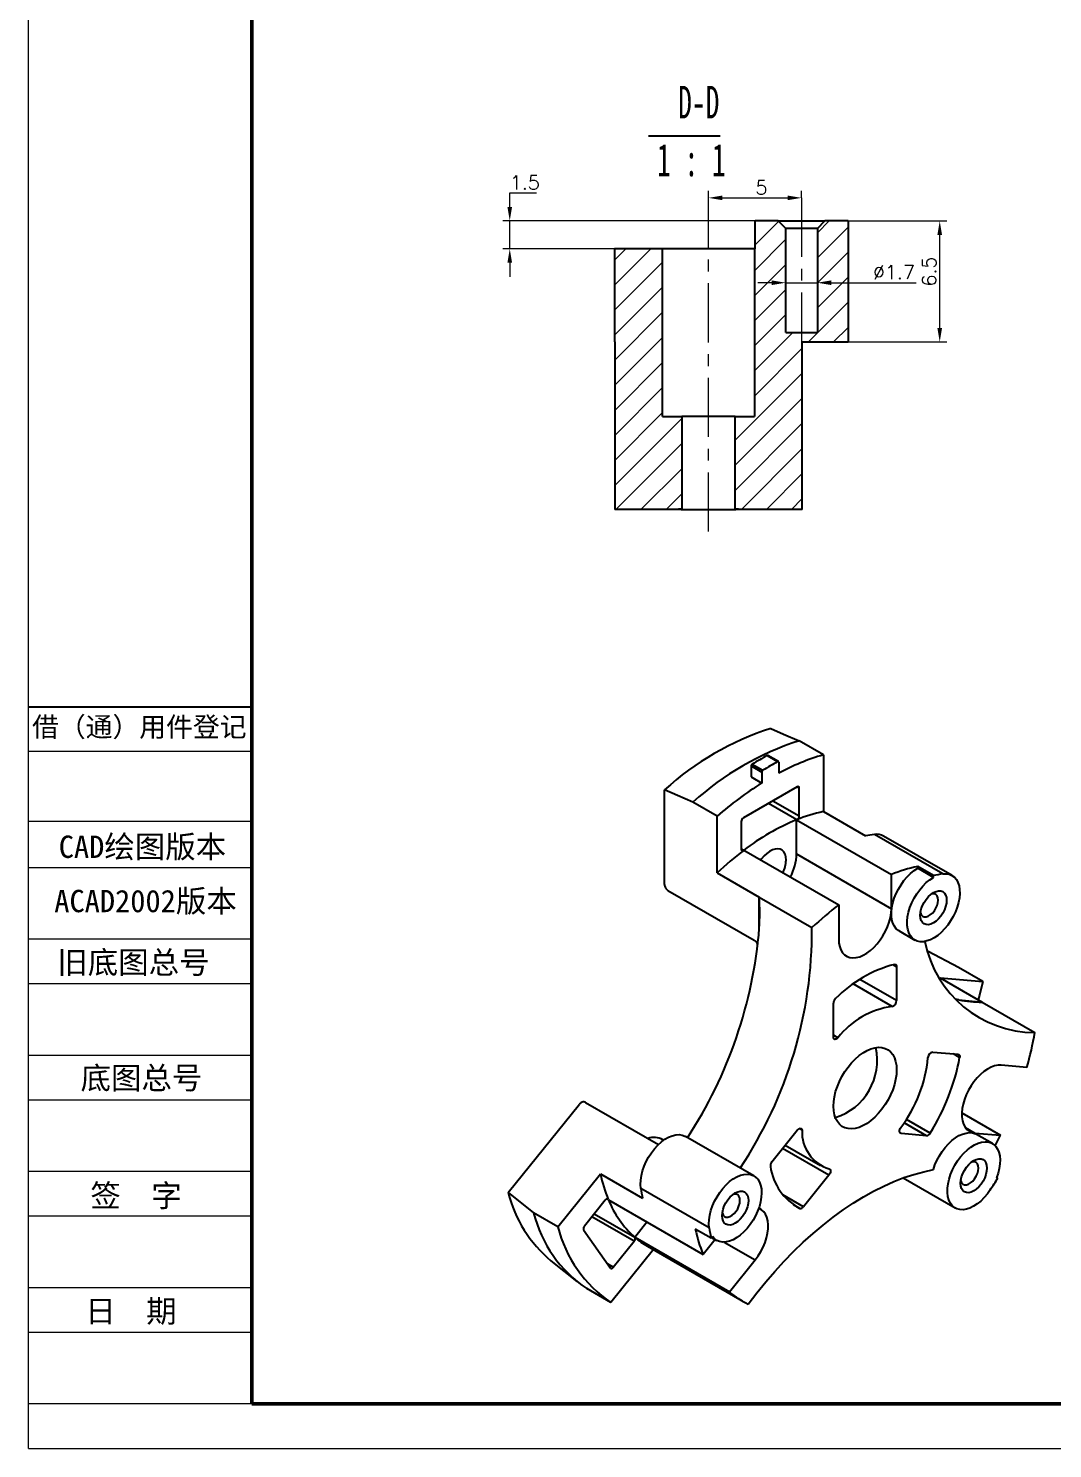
# Model space of a CAD drawing. Header units: millimetres. Extents: x 2517 to 6633, y 792 to 3241.
# Drawn here: x 4032.1 to 4087.1, y 885.2 to 961.4 of the extents above; entities that cross this region are included whole.
import ezdxf

# ---------------------------------------------------------------- set-up
doc = ezdxf.new("R2010")
doc.units = ezdxf.units.MM
doc.linetypes.add('CENTER', pattern=[50.8, 31.75, -6.35, 6.35, -6.35])
for name, color, linetype, lineweight in [('中心线', 1, 'CENTER', 9), ('填充', 3, 'Continuous', 9), ('实线', 7, 'Continuous', 25), ('尺寸标注', 2, 'Continuous', 9), ('引导线', 6, 'Continuous', 9), ('文本', 3, 'Continuous', 15), ('粗实线', 9, 'Continuous', 50)]:
    doc.layers.add(name, color=color, linetype=linetype, lineweight=lineweight)
doc.layers.add('图框', color=7, linetype='Continuous')
doc.styles.add('SLDTEXTSTYLE5', font='TXT', dxfattribs={"width": 0.62})
doc.styles.add('SLDTEXTSTYLE6', font='TXT', dxfattribs={"width": 0.62})
doc.styles.add('st', font='txt.shx')
doc.styles.get("Standard").update_dxf_attribs({"font": 'simfang.ttf'})
doc.dimstyles.new('st0.3', dxfattribs={"dimscale": 0.3, "dimtxt": 2.5, "dimasz": 2.5, "dimexe": 1.25, "dimexo": 0, "dimtad": 1, "dimtoh": 1, "dimdec": 3, "dimdsep": 46, "dimtxsty": 'st', "dimcen": 0, "dimclrd": 256, "dimclre": 256, "dimclrt": 256, "dimadec": 4, "dimazin": 2, "dimtfac": 1, "dimtdec": 3, "dimtmove": 0, "dimatfit": 1, "dimfxl": 1, "dimlwd": -1, "dimlwe": -1, "dimarcsym": 0})
pattern_1 = [(45, (56.9117, -88.8244), (-0.6735192, 0.6735192), [])]

# ---------------------------------------------------------------- blocks, each defined once
blk = doc.blocks.new('SW_NOTE_3')
at = {"layer": '图框', "color": 0}
blk.add_line((-1.23, -0.86), (6.45, -0.86), dxfattribs=at)
at = {"layer": '图框', "color": 0, "char_height": 3.5, "attachment_point": 2}
for s, insert, style in [('D-D', (4.16, 4.51), 'SLDTEXTSTYLE5'), ('1 : 1', (3.37, -1.7), 'SLDTEXTSTYLE6')]:
    blk.add_mtext(s, dxfattribs=dict(at, insert=insert, style=style))
blk = doc.blocks.new('*D397')
at = {"layer": 'Defpoints', "color": 0, "ltscale": 0.1, "transparency": 16777216}
for p in [(4076.149, 951.096), (4081.072, 951.096), (4076.149, 944.596)]:
    blk.add_point(p, dxfattribs=at)
at = {"layer": '尺寸标注', "ltscale": 0.1, "transparency": 16777216}
for p, q in [((4076.149, 951.096), (4081.447, 951.096)), ((4081.072, 945.346), (4081.072, 950.346)), ((4076.149, 944.596), (4081.447, 944.596))]:
    blk.add_line(p, q, dxfattribs=at)
for points in [[(4080.947, 950.346), (4081.197, 950.346), (4081.072, 951.096)], [(4080.947, 945.346), (4081.197, 945.346), (4081.072, 944.596)]]:
    blk.add_solid(points, dxfattribs=at)
at = {"layer": '尺寸标注', "ltscale": 0.1, "transparency": 16777216, "insert": (4080.509, 948.373), "char_height": 0.75, "attachment_point": 5, "rotation": 90, "style": 'st'}
blk.add_mtext('6.5', dxfattribs=at)
blk = doc.blocks.new('*D398')
at = {"layer": 'Defpoints', "color": 0, "ltscale": 0.1, "transparency": 16777216}
for p in [(4071.149, 951.096), (4057.971, 949.596), (4063.603, 949.596)]:
    blk.add_point(p, dxfattribs=at)
at = {"layer": '尺寸标注', "ltscale": 0.1, "transparency": 16777216}
for p, q in [((4057.971, 951.846), (4057.971, 952.596)), ((4057.971, 952.596), (4059.408, 952.596)), ((4071.149, 951.096), (4057.596, 951.096)), ((4057.971, 949.596), (4057.971, 951.096)), ((4063.603, 949.596), (4057.596, 949.596)), ((4057.971, 948.846), (4057.971, 948.096))]:
    blk.add_line(p, q, dxfattribs=at)
for points in [[(4057.846, 951.846), (4058.096, 951.846), (4057.971, 951.096)], [(4057.846, 948.846), (4058.096, 948.846), (4057.971, 949.596)]]:
    blk.add_solid(points, dxfattribs=at)
at = {"layer": '尺寸标注', "ltscale": 0.1, "transparency": 16777216, "insert": (4058.783, 953.158), "char_height": 0.75, "attachment_point": 5, "style": 'st'}
blk.add_mtext('1.5', dxfattribs=at)
blk = doc.blocks.new('*D399')
at = {"layer": 'Defpoints', "color": 0, "ltscale": 0.1, "transparency": 16777216}
for p in [(4072.799, 950.696), (4074.499, 950.696), (4074.499, 947.775)]:
    blk.add_point(p, dxfattribs=at)
at = {"layer": '尺寸标注', "ltscale": 0.1, "transparency": 16777216}
for p, q in [((4072.799, 950.696), (4072.799, 947.4)), ((4074.499, 950.696), (4074.499, 947.4)), ((4072.049, 947.775), (4071.299, 947.775)), ((4072.799, 947.775), (4074.499, 947.775)), ((4075.249, 947.775), (4079.8, 947.775))]:
    blk.add_line(p, q, dxfattribs=at)
for points in [[(4072.049, 947.9), (4072.049, 947.65), (4072.799, 947.775)], [(4075.249, 947.9), (4075.249, 947.65), (4074.499, 947.775)]]:
    blk.add_solid(points, dxfattribs=at)
at = {"layer": '尺寸标注', "ltscale": 0.1, "transparency": 16777216, "insert": (4078.612, 948.337), "char_height": 0.75, "attachment_point": 5, "style": 'st'}
blk.add_mtext('%%c1.7', dxfattribs=at)
blk = doc.blocks.new('*D400')
at = {"layer": 'Defpoints', "color": 0, "ltscale": 0.1, "transparency": 16777216}
for p in [(4073.649, 952.334), (4073.649, 952.334), (4068.649, 951.511)]:
    blk.add_point(p, dxfattribs=at)
at = {"layer": '尺寸标注', "ltscale": 0.1, "transparency": 16777216}
for p, q in [((4068.649, 951.511), (4068.649, 952.709)), ((4069.399, 952.334), (4072.899, 952.334)), ((4073.649, 952.334), (4073.649, 952.709))]:
    blk.add_line(p, q, dxfattribs=at)
for points in [[(4069.399, 952.459), (4069.399, 952.209), (4068.649, 952.334)], [(4072.899, 952.459), (4072.899, 952.209), (4073.649, 952.334)]]:
    blk.add_solid(points, dxfattribs=at)
at = {"layer": '尺寸标注', "ltscale": 0.1, "transparency": 16777216, "insert": (4071.492, 952.896), "char_height": 0.75, "attachment_point": 5, "style": 'st'}
blk.add_mtext('5', dxfattribs=at)

msp = doc.modelspace()

# ---------------------------------------------------------------- hatches: boundary and pattern name
at = {"layer": '填充'}
h = msp.add_hatch(dxfattribs=at)
h.set_pattern_fill('ANSI31', color=256, scale=0.3, style=0)
h.set_pattern_definition(pattern_1)
edge = h.paths.add_edge_path()
edge.add_spline(control_points=[(4070.0885, 935.6111), (4070.3207, 935.6027), (4070.5531, 935.5959), (4070.7854, 935.5959)], knot_values=[0.0129263, 0.0129263, 0.0129263, 0.0129263, 0.0136312, 0.0136312, 0.0136312, 0.0136312], weights=[1, 1, 1, 1], degree=3, periodic=0)
edge.add_line((4070.7854, 935.5959), (4073.6903, 935.5959))
edge.add_line((4073.6903, 935.5959), (4073.6903, 944.5959))
edge.add_line((4073.6903, 944.5959), (4076.1494, 944.5959))
edge.add_line((4076.1494, 944.5959), (4076.1494, 951.0959))
edge.add_line((4076.1494, 951.0959), (4074.8994, 951.0959))
edge.add_line((4074.8994, 951.0959), (4074.4994, 950.6959))
edge.add_line((4074.4994, 950.6959), (4074.4994, 945.0959))
edge.add_line((4074.4994, 945.0959), (4072.7994, 945.0959))
edge.add_line((4072.7994, 945.0959), (4072.7994, 950.6959))
edge.add_line((4072.7994, 950.6959), (4072.3994, 951.0959))
edge.add_line((4072.3994, 951.0959), (4071.1494, 951.0959))
edge.add_line((4071.1494, 951.0959), (4071.1494, 949.5959))
edge.add_line((4071.1494, 949.5959), (4071.1133, 949.5959))
edge.add_line((4071.1133, 949.5959), (4071.1133, 940.5959))
edge.add_line((4071.1133, 940.5959), (4070.0885, 940.5959))
edge.add_line((4070.0885, 940.5959), (4070.0885, 935.6111))
h = msp.add_hatch(dxfattribs=at)
h.set_pattern_fill('ANSI31', color=256, scale=0.3, style=0)
h.set_pattern_definition(pattern_1)
edge = h.paths.add_edge_path(flags=0)
edge.add_line((4066.1855, 949.5959), (4063.6033, 949.5959))
edge.add_line((4063.6033, 949.5959), (4063.6033, 944.5959))
edge.add_line((4063.6033, 944.5959), (4063.6086, 944.5959))
edge.add_line((4063.6086, 944.5959), (4063.6086, 935.5959))
edge.add_line((4063.6086, 935.5959), (4066.5134, 935.5959))
edge.add_spline(control_points=[(4066.5134, 935.5959), (4066.7458, 935.5959), (4066.9782, 935.6027), (4067.2104, 935.6111)], knot_values=[0.0010786, 0.0010786, 0.0010786, 0.0010786, 0.0017754, 0.0017754, 0.0017754, 0.0017754], weights=[1, 1, 1, 1], degree=3, periodic=0)
edge.add_line((4067.2104, 935.6111), (4067.2104, 940.5959))
edge.add_line((4067.2104, 940.5959), (4066.1855, 940.5959))
edge.add_line((4066.1855, 940.5959), (4066.1855, 949.5959))

# ---------------------------------------------------------------- linework, layer by layer
at = {"layer": '中心线', "ltscale": 0.1}
for p, q in [((4073.6494, 952.3336), (4073.6494, 943.7106)), ((4068.6489, 934.41), (4068.6489, 951.5114))]:
    msp.add_line(p, q, dxfattribs=at)
at = {"layer": '实线'}
for p, q in [((4071.1494, 949.5959), (4071.1494, 951.0959)), ((4072.3994, 951.0959), (4071.1494, 951.0959)), ((4072.3994, 951.0959), (4072.7994, 950.6959)), ((4072.3994, 951.0959), (4074.8994, 951.0959)), ((4072.7994, 945.0959), (4072.7994, 950.6959)), ((4074.4994, 950.6959), (4072.7994, 950.6959)), ((4074.4994, 950.6959), (4074.8994, 951.0959)), ((4074.4994, 950.6959), (4074.4994, 945.0959)), ((4076.1494, 951.0959), (4074.8994, 951.0959)), ((4076.1494, 951.0959), (4076.1494, 944.5959)), ((4063.6033, 949.5959), (4063.6033, 944.5959)), ((4071.1133, 949.5959), (4063.6033, 949.5959)), ((4066.1855, 940.5959), (4066.1855, 949.5959)), ((4071.1133, 949.5959), (4071.1133, 940.5959)), ((4071.1494, 949.5959), (4071.1133, 949.5959)), ((4063.6033, 944.5959), (4063.6086, 944.5959)), ((4063.6086, 944.5959), (4063.6086, 935.5959)), ((4072.7994, 945.0959), (4074.4994, 945.0959)), ((4073.6903, 944.5959), (4076.1494, 944.5959)), ((4073.6903, 935.5959), (4073.6903, 944.5959)), ((4066.1855, 940.5959), (4067.2104, 940.5959)), ((4067.2104, 940.5959), (4067.2104, 935.6111)), ((4070.0885, 940.5959), (4067.2104, 940.5959)), ((4070.0885, 935.6111), (4070.0885, 940.5959)), ((4070.0885, 940.5959), (4071.1133, 940.5959)), ((4066.5134, 935.5959), (4063.6086, 935.5959)), ((4067.1864, 935.5959), (4066.5134, 935.5959)), ((4067.1853, 935.5959), (4070.1125, 935.5959)), ((4070.7854, 935.5959), (4070.1125, 935.5959)), ((4073.6903, 935.5959), (4070.7854, 935.5959)), ((4032.1107, 924.9978), (4044.1116, 924.9978)), ((4074.8191, 922.4202), (4073.518, 923.1713)), ((4071.7996, 922.3772), (4072.3653, 922.0506)), ((4072.4035, 922.0536), (4071.8378, 922.3801)), ((4074.8191, 922.4202), (4074.8191, 919.3664)), ((4070.9493, 921.821), (4071.515, 921.4944)), ((4070.9493, 921.821), (4070.9493, 921.2304)), ((4071.0041, 921.9179), (4071.5697, 921.5913)), ((4071.515, 921.4944), (4071.515, 920.9039)), ((4072.4201, 922.0169), (4072.4201, 921.4264)), ((4070.9493, 921.2304), (4071.515, 920.9039)), ((4066.2876, 915.4484), (4066.2876, 920.5375)), ((4073.41, 920.7014), (4070.525, 919.0359)), ((4072.1111, 919.9515), (4073.5232, 919.1363)), ((4073.5232, 920.636), (4073.41, 920.7013)), ((4073.5232, 919.1363), (4073.5232, 920.636)), ((4069.116, 919.1279), (4067.8149, 919.879)), ((4073.3927, 918.9319), (4071.8688, 919.8116)), ((4074.8191, 919.3664), (4077.0818, 918.0601)), ((4069.116, 916.0741), (4069.116, 919.1279)), ((4070.4119, 918.8399), (4070.4119, 917.3402)), ((4073.3817, 918.9275), (4078.4729, 915.9884)), ((4073.3817, 917.0922), (4073.3817, 918.9275)), ((4081.2407, 916.0202), (4077.5638, 918.1428)), ((4081.7356, 915.9353), (4078.0586, 918.058)), ((4070.4119, 917.3617), (4070.5423, 917.2864)), ((4070.5533, 917.2947), (4075.6445, 914.3556)), ((4073.3817, 917.0922), (4078.4729, 914.1532)), ((4079.8871, 916.3261), (4079.8871, 916.4225)), ((4080.7356, 915.9326), (4079.8871, 916.4225)), ((4080.7356, 915.8363), (4079.8871, 916.3261)), ((4069.116, 916.0741), (4071.3787, 914.7678)), ((4078.4729, 914.1532), (4078.4729, 915.9884)), ((4080.7356, 915.8363), (4080.7356, 915.9326)), ((4066.4573, 915.1381), (4071.0959, 912.4603)), ((4071.3787, 914.7678), (4074.2072, 913.135)), ((4071.3787, 913.099), (4071.3787, 914.7678)), ((4044.1116, 887.5548), (4044.1116, 914.437)), ((4044.1116, 914.437), (4044.1116, 887.5548)), ((4075.6445, 914.3556), (4075.6445, 912.5204)), ((4078.8872, 912.961), (4079.7357, 912.4711)), ((4082.0793, 910.9901), (4080.4595, 911.8471)), ((4078.7557, 911.0376), (4078.5743, 911.1423)), ((4078.7557, 911.0376), (4078.7557, 909.2161)), ((4083.3804, 910.239), (4082.0793, 910.9901)), ((4078.5133, 908.8991), (4076.4152, 910.1103)), ((4078.7557, 909.2161), (4076.7786, 910.3575)), ((4081.0901, 910.4437), (4083.3804, 910.239)), ((4081.0901, 910.4437), (4083.3529, 909.1375)), ((4082.1013, 909.2494), (4081.9132, 909.2886)), ((4075.3616, 907.2567), (4075.3616, 909.0782)), ((4082.1013, 909.2494), (4083.3529, 909.1375)), ((4083.3529, 909.1375), (4086.1813, 907.5047)), ((4075.6041, 907.2196), (4075.3616, 907.3596)), ((4080.6958, 906.4558), (4082.0618, 906.3336)), ((4082.1428, 906.1688), (4081.8197, 906.3553)), ((4085.7558, 905.6262), (4084.3794, 905.7493)), ((4057.8936, 898.903), (4061.7103, 903.6509)), ((4062.0392, 903.751), (4065.9634, 901.4856)), ((4082.2595, 903.1832), (4084.3416, 901.9812)), ((4080.3648, 901.9596), (4079.1609, 902.6546)), ((4080.5639, 902.0995), (4079.2817, 902.8397)), ((4082.4477, 902.403), (4082.9652, 902.1043)), ((4066.2427, 901.719), (4066.2012, 901.7429)), ((4071.0867, 899.8032), (4067.4097, 901.9259)), ((4072.0556, 900.5571), (4073.4216, 902.2565)), ((4073.6756, 902.2492), (4073.5201, 902.339)), ((4078.9987, 902.0818), (4078.9366, 902.1176)), ((4080.3648, 901.9596), (4078.9987, 902.0818)), ((4082.9652, 902.1043), (4084.3416, 901.9812)), ((4083.8992, 901.5426), (4083.0506, 902.0324)), ((4075.1187, 899.8419), (4072.6338, 901.2764)), ((4072.7731, 901.4497), (4074.6589, 900.3611)), ((4060.5547, 897.062), (4062.8449, 899.911)), ((4062.8449, 899.911), (4065.1076, 898.6047)), ((4075.1187, 899.8419), (4073.7526, 898.1425)), ((4079.1051, 899.6915), (4081.8993, 898.0784)), ((4084.124, 899.701), (4084.1963, 899.6945)), ((4084.1963, 899.6945), (4084.135, 899.7298)), ((4057.8936, 898.903), (4059.2536, 897.8131)), ((4068.6903, 897.0074), (4065.0133, 899.13)), ((4073.7526, 898.1425), (4072.6507, 898.7787)), ((4063.1044, 898.5058), (4061.9796, 897.1066)), ((4063.2664, 898.5335), (4063.2018, 898.5707)), ((4063.2704, 898.5238), (4068.3616, 895.5847)), ((4073.5535, 898.0524), (4073.2124, 898.2493)), ((4060.5547, 897.062), (4059.2536, 897.8131)), ((4064.66, 896.2924), (4062.3821, 897.6074)), ((4062.5092, 897.7655), (4064.6916, 896.5056)), ((4064.6846, 896.5116), (4065.3412, 897.3284)), ((4061.9382, 896.9043), (4063.3807, 894.8518)), ((4064.6846, 896.5116), (4069.7758, 893.5726)), ((4068.7898, 896.4577), (4067.9412, 896.9475)), ((4069.0056, 896.3859), (4068.3616, 895.5847)), ((4068.862, 896.5476), (4068.7898, 896.4577)), ((4068.8188, 896.4938), (4069.0868, 896.339)), ((4065.6866, 895.8415), (4063.4062, 893.0048)), ((4063.5353, 894.8932), (4064.66, 896.2924)), ((4065.3681, 896.0254), (4070.4592, 893.0863)), ((4069.4871, 896.246), (4071.1522, 895.2848)), ((4060.1857, 895.2386), (4061.5694, 894.1347)), ((4063.5353, 894.8932), (4063.2262, 895.0716)), ((4069.7758, 893.5726), (4071.1522, 895.2848)), ((4063.4062, 893.0048), (4062.1051, 893.7559))]:
    msp.add_line(p, q, dxfattribs=at)
at = {"layer": '实线', "flags": 128}
for points in [[(4071.9906, 923.8298), (4072.6865, 923.5298), (4073.518, 923.1713)], [(4067.8149, 919.879), (4066.9836, 920.2374), (4066.2876, 920.5375)], [(4070.5423, 917.2864), (4070.518, 917.2711), (4070.494, 917.262), (4070.4715, 917.2595), (4070.4514, 917.2638), (4070.4347, 917.2747), (4070.4222, 917.2916), (4070.4145, 917.3138), (4070.4119, 917.3402)], [(4072.8161, 916.7657), (4072.8024, 916.9328), (4072.7619, 917.0787), (4072.6959, 917.1989), (4072.6065, 917.2894), (4072.4966, 917.3473), (4072.3696, 917.3708), (4072.2297, 917.3591), (4072.0814, 917.3126), (4071.9295, 917.2327), (4071.7787, 917.1221), (4071.634, 916.9843), (4071.5001, 916.8237), (4071.4616, 916.7704)], [(4078.8872, 912.961), (4078.8618, 912.9764), (4078.7383, 913.0775), (4078.6364, 913.2089), (4078.5579, 913.3681), (4078.5044, 913.5522), (4078.4768, 913.7577), (4078.4757, 913.9808), (4078.5011, 914.2172), (4078.5524, 914.4625), (4078.6289, 914.7122), (4078.7289, 914.9615), (4078.8507, 915.2058), (4078.9919, 915.4405), (4079.1499, 915.6611), (4079.3218, 915.8636), (4079.5042, 916.0441), (4079.6939, 916.1993), (4079.8871, 916.3261)], [(4081.2407, 916.0202), (4081.4172, 916.0276), (4081.5807, 916.0005), (4081.7283, 915.9394), (4081.8571, 915.8455), (4081.9647, 915.7206), (4082.0491, 915.5669), (4082.1086, 915.3875), (4082.1421, 915.1856), (4082.1491, 914.9652), (4082.1293, 914.7304), (4082.0832, 914.4856), (4082.0116, 914.2354), (4081.9158, 913.9847), (4081.7977, 913.7381), (4081.6596, 913.5002), (4081.504, 913.2757), (4081.3338, 913.0687), (4081.1524, 912.8832), (4080.963, 912.7226), (4080.7694, 912.5901), (4080.5751, 912.488), (4080.3838, 912.4184), (4080.1992, 912.3825), (4080.0248, 912.3811), (4079.8638, 912.4141), (4079.7193, 912.481), (4079.594, 912.5804), (4079.4903, 912.7105), (4079.4101, 912.8688), (4079.355, 913.0524), (4079.326, 913.2578), (4079.3237, 913.481), (4079.3481, 913.7179), (4079.3987, 913.9639), (4079.4746, 914.2145), (4079.5744, 914.4649), (4079.6961, 914.7103), (4079.8375, 914.9462), (4079.9958, 915.1679), (4080.1682, 915.3715), (4080.3513, 915.5529), (4080.5416, 915.7089), (4080.7356, 915.8363)], [(4080.0285, 913.795), (4080.0421, 913.9622), (4080.0824, 914.1386), (4080.1477, 914.3175), (4080.2356, 914.492), (4080.3428, 914.6554), (4080.4651, 914.8014), (4080.5977, 914.9244), (4080.7356, 915.0198), (4080.8736, 915.0837), (4081.0062, 915.1138), (4081.1285, 915.1089), (4081.2356, 915.0692), (4081.3236, 914.9963), (4081.3889, 914.8928), (4081.4292, 914.7629), (4081.4428, 914.6114), (4081.4292, 914.4443), (4081.3889, 914.2679), (4081.3236, 914.089), (4081.2356, 913.9145), (4081.1285, 913.7511), (4081.0062, 913.6051), (4080.8736, 913.482), (4080.7356, 913.3867), (4080.5977, 913.3227), (4080.4651, 913.2926), (4080.3428, 913.2975), (4080.2356, 913.3372), (4080.1477, 913.4102), (4080.0824, 913.5136), (4080.0421, 913.6436), (4080.0285, 913.795)], [(4080.0395, 913.9447), (4080.0425, 913.9315), (4080.0836, 913.83), (4080.1495, 913.7579), (4080.2362, 913.7192), (4080.3389, 913.7163), (4080.4514, 913.7492), (4080.5673, 913.8161), (4080.6799, 913.9131), (4080.7825, 914.0346), (4080.8693, 914.1734), (4080.9351, 914.3216), (4080.9762, 914.4705), (4080.9902, 914.6114), (4080.9762, 914.7362), (4080.9351, 914.8377), (4080.8693, 914.9098), (4080.7825, 914.9485), (4080.6799, 914.9514), (4080.6114, 914.9354)], [(4075.6445, 912.5204), (4075.6577, 912.3056), (4075.6969, 912.11), (4075.7616, 911.9373), (4075.8504, 911.7907), (4075.9617, 911.6729), (4076.0934, 911.586), (4076.2431, 911.5318), (4076.4081, 911.5112), (4076.5851, 911.5246), (4076.771, 911.5717), (4076.9622, 911.6518), (4077.1552, 911.7632), (4077.3464, 911.9039), (4077.5323, 912.0714), (4077.7093, 912.2624), (4077.8742, 912.4734), (4078.024, 912.7005), (4078.1557, 912.9394), (4078.267, 913.1858), (4078.3558, 913.435), (4078.4205, 913.6823), (4078.4597, 913.9232), (4078.4729, 914.1532)], [(4078.6375, 911.1561), (4078.6623, 911.1587), (4078.6852, 911.1559), (4078.7056, 911.1477), (4078.723, 911.1344), (4078.7371, 911.1162), (4078.7474, 911.0936), (4078.7536, 911.0672), (4078.7557, 911.0376)], [(4083.3804, 910.239), (4083.2072, 909.5048), (4083.1434, 909.2584)], [(4075.6041, 907.2196), (4075.5636, 907.1809), (4075.5211, 907.1531), (4075.4792, 907.1381), (4075.4406, 907.1367), (4075.4078, 907.149), (4075.3827, 907.1743), (4075.367, 907.211), (4075.3616, 907.2567)], [(4075.3616, 903.5384), (4075.375, 903.7918), (4075.415, 904.0566), (4075.4808, 904.3286), (4075.5716, 904.6037), (4075.6857, 904.8774), (4075.8216, 905.1455), (4075.9769, 905.4036), (4076.1494, 905.6478), (4076.3361, 905.8742), (4076.5343, 906.0792), (4076.7407, 906.2595), (4076.9521, 906.4124), (4077.1653, 906.5355), (4077.3767, 906.6267), (4077.5831, 906.6847), (4077.7813, 906.7084), (4077.968, 906.6977), (4078.1404, 906.6526), (4078.2958, 906.5738), (4078.4316, 906.4626), (4078.5458, 906.3207), (4078.6366, 906.1504), (4078.7024, 905.9544), (4078.7424, 905.7357), (4078.7557, 905.4978), (4078.7424, 905.2445), (4078.7024, 904.9797), (4078.6366, 904.7076), (4078.5458, 904.4325), (4078.4316, 904.1588), (4078.2958, 903.8908), (4078.1404, 903.6326), (4077.968, 903.3884), (4077.7813, 903.1621), (4077.5831, 902.9571), (4077.3767, 902.7767), (4077.1653, 902.6238), (4076.9521, 902.5008), (4076.7407, 902.4096), (4076.5343, 902.3516), (4076.3361, 902.3278), (4076.1494, 902.3386), (4075.9769, 902.3837), (4075.8216, 902.4625), (4075.6857, 902.5737), (4075.5716, 902.7155), (4075.4808, 902.8858), (4075.415, 903.0819), (4075.375, 903.3005), (4075.3616, 903.5384)], [(4082.0618, 906.3336), (4082.0839, 906.3289), (4082.1033, 906.3188), (4082.1195, 906.3036), (4082.1322, 906.2837), (4082.1411, 906.2597), (4082.1458, 906.232), (4082.1464, 906.2015), (4082.1428, 906.1688)], [(4084.3794, 905.7493), (4084.2061, 905.7472), (4084.0228, 905.7112), (4083.8329, 905.642), (4083.6401, 905.5408), (4083.4479, 905.4096), (4083.2599, 905.2508), (4083.0795, 905.0672), (4082.9102, 904.8625), (4082.7551, 904.6403), (4082.6171, 904.4048), (4082.4987, 904.1604), (4082.4022, 903.9117), (4082.3293, 903.6632), (4082.2815, 903.4196), (4082.2596, 903.1855), (4082.264, 902.9652), (4082.2946, 902.7629), (4082.3509, 902.5821), (4082.4318, 902.4265), (4082.5358, 902.2988), (4082.661, 902.2014), (4082.805, 902.1362), (4082.9652, 902.1043)], [(4078.9987, 902.0818), (4078.9648, 902.092), (4078.9383, 902.1153), (4078.921, 902.1502), (4078.914, 902.1947), (4078.9176, 902.2458), (4078.9317, 902.3004), (4078.9554, 902.355), (4078.9871, 902.4061)], [(4065.0133, 899.13), (4064.9959, 899.3448), (4065.0055, 899.5757), (4065.0419, 899.8185), (4065.1044, 900.0684), (4065.1919, 900.3207), (4065.3026, 900.5706), (4065.4345, 900.8133), (4065.5849, 901.0442), (4065.7512, 901.2588), (4065.93, 901.4531), (4066.118, 901.6233), (4066.3116, 901.7662), (4066.507, 901.8791), (4066.7006, 901.9599), (4066.8886, 902.0069), (4067.0675, 902.0192), (4067.2338, 901.9967), (4067.3844, 901.9398), (4067.4097, 901.9259)], [(4073.4216, 902.2565), (4073.4609, 902.2982), (4073.503, 902.3297), (4073.5454, 902.349), (4073.5853, 902.3548), (4073.6203, 902.3468), (4073.648, 902.3256), (4073.6669, 902.2923), (4073.6756, 902.2492)], [(4080.7348, 900.1389), (4080.8179, 900.3889), (4080.9242, 900.6373), (4081.0516, 900.8794), (4081.1978, 901.1106), (4081.36, 901.3266), (4081.5351, 901.5233), (4081.7199, 901.6971), (4081.9109, 901.8447), (4082.1045, 901.9633), (4082.2971, 902.0507), (4082.4851, 902.1052), (4082.665, 902.1259), (4082.8333, 902.1123), (4082.9869, 902.0648), (4083.0506, 902.0324)], [(4083.7907, 899.0573), (4083.6316, 898.8362), (4083.4587, 898.6336), (4083.2753, 898.4532), (4083.0847, 898.2985), (4082.8906, 898.1724), (4082.6966, 898.0773), (4082.5065, 898.0149), (4082.3238, 897.9865), (4082.1521, 897.9926), (4081.9944, 898.0331), (4081.8538, 898.1072), (4081.7331, 898.2134), (4081.6343, 898.3499), (4081.5595, 898.5141), (4081.5101, 898.7027), (4081.4869, 898.9123), (4081.4904, 899.1389), (4081.5205, 899.3781), (4081.5768, 899.6256), (4081.658, 899.8765), (4081.7627, 900.1262), (4081.8889, 900.3699), (4082.0342, 900.6031), (4082.1959, 900.8212), (4082.3709, 901.0203), (4082.5559, 901.1964), (4082.7473, 901.3464), (4082.9417, 901.4673), (4083.1352, 901.5569), (4083.3243, 901.6134), (4083.5053, 901.6359), (4083.6749, 901.6238), (4083.8298, 901.5774), (4083.9671, 901.4977), (4084.0842, 901.386), (4084.1789, 901.2445), (4084.2494, 901.0759), (4084.2944, 900.8834), (4084.313, 900.6705), (4084.3048, 900.4414), (4084.2701, 900.2004), (4084.2094, 899.952), (4084.124, 899.701)], [(4070.7876, 892.9147), (4071.2499, 893.5188), (4071.7259, 894.1046), (4072.2142, 894.6706), (4072.7139, 895.2156), (4073.2238, 895.7383), (4073.7426, 896.2374), (4074.2691, 896.7118), (4074.8022, 897.1604), (4075.3405, 897.5821), (4075.8828, 897.976), (4076.4279, 898.3411), (4076.9745, 898.6766), (4077.5213, 898.9817), (4078.067, 899.2557), (4078.6103, 899.4978), (4079.15, 899.7077), (4079.6848, 899.8848), (4080.2135, 900.0286), (4080.7348, 900.1389)], [(4075.1302, 900.1796), (4075.162, 900.1651), (4075.1857, 900.1378), (4075.1997, 900.0995), (4075.2034, 900.0526), (4075.1963, 900), (4075.179, 899.9451), (4075.1526, 899.8912), (4075.1187, 899.8419)], [(4082.1921, 899.4023), (4082.2057, 899.5694), (4082.246, 899.7458), (4082.3113, 899.9247), (4082.3993, 900.0992), (4082.5064, 900.2626), (4082.6287, 900.4086), (4082.7613, 900.5317), (4082.8993, 900.627), (4083.0372, 900.691), (4083.1699, 900.7211), (4083.2921, 900.7162), (4083.3993, 900.6765), (4083.4872, 900.6035), (4083.5525, 900.5001), (4083.5928, 900.3701), (4083.6064, 900.2187), (4083.5928, 900.0515), (4083.5525, 899.8751), (4083.4872, 899.6962), (4083.3993, 899.5217), (4083.2921, 899.3583), (4083.1699, 899.2123), (4083.0372, 899.0893), (4082.8993, 898.9939), (4082.7613, 898.93), (4082.6287, 898.8999), (4082.5064, 898.9048), (4082.3993, 898.9445), (4082.3113, 899.0174), (4082.246, 899.1209), (4082.2057, 899.2508), (4082.1921, 899.4023)], [(4082.2031, 899.5519), (4082.2061, 899.5387), (4082.2472, 899.4373), (4082.3131, 899.3651), (4082.3998, 899.3265), (4082.5025, 899.3235), (4082.615, 899.3564), (4082.7309, 899.4234), (4082.8435, 899.5204), (4082.9461, 899.6418), (4083.0329, 899.7807), (4083.0987, 899.9289), (4083.1398, 900.0777), (4083.1538, 900.2187), (4083.1398, 900.3435), (4083.0987, 900.4449), (4083.0329, 900.5171), (4082.9461, 900.5557), (4082.8435, 900.5587), (4082.775, 900.5426)], [(4068.6903, 897.0074), (4068.6729, 897.221), (4068.6822, 897.4507), (4068.7181, 897.6922), (4068.7799, 897.9408), (4068.8664, 898.1919), (4068.976, 898.4406), (4069.1066, 898.6825), (4069.2557, 898.9127), (4069.4205, 899.127), (4069.598, 899.3214), (4069.7846, 899.4921), (4069.977, 899.636), (4070.1715, 899.7502), (4070.3644, 899.8327), (4070.552, 899.8819), (4070.7308, 899.8968), (4070.8975, 899.8773), (4071.0488, 899.8235), (4071.1819, 899.7366), (4071.2943, 899.6183), (4071.3839, 899.4706), (4071.4489, 899.2965), (4071.4882, 899.0992), (4071.501, 898.8825), (4071.487, 898.6505), (4071.4466, 898.4074), (4071.3804, 898.1581), (4071.2898, 897.907), (4071.1764, 897.6591), (4071.0424, 897.419), (4070.8903, 897.1912), (4070.7231, 896.98), (4070.5438, 896.7895), (4070.3559, 896.6232), (4070.1628, 896.4843), (4069.9684, 896.3755), (4069.7762, 896.2986), (4069.5898, 896.2553), (4069.4129, 896.2464), (4069.2487, 896.2719), (4069.1003, 896.3315), (4068.9706, 896.424), (4068.862, 896.5476)], [(4069.3797, 897.6629), (4069.3932, 897.8301), (4069.4335, 898.0065), (4069.4988, 898.1854), (4069.5868, 898.3599), (4069.6939, 898.5233), (4069.8162, 898.6693), (4069.9488, 898.7924), (4070.0868, 898.8877), (4070.2247, 898.9516), (4070.3574, 898.9817), (4070.4796, 898.9769), (4070.5868, 898.9372), (4070.6747, 898.8642), (4070.74, 898.7608), (4070.7803, 898.6308), (4070.7939, 898.4793), (4070.7803, 898.3122), (4070.74, 898.1358), (4070.6747, 897.9569), (4070.5868, 897.7824), (4070.4796, 897.619), (4070.3574, 897.473), (4070.2247, 897.3499), (4070.0868, 897.2546), (4069.9488, 897.1907), (4069.8162, 897.1605), (4069.6939, 897.1654), (4069.5868, 897.2051), (4069.4988, 897.2781), (4069.4335, 897.3815), (4069.3932, 897.5115), (4069.3797, 897.6629)], [(4069.3906, 897.8126), (4069.3936, 897.7994), (4069.4347, 897.6979), (4069.5006, 897.6258), (4069.5873, 897.5871), (4069.69, 897.5842), (4069.8025, 897.6171), (4069.9184, 897.684), (4070.031, 897.781), (4070.1336, 897.9025), (4070.2204, 898.0413), (4070.2862, 898.1895), (4070.3273, 898.3384), (4070.3413, 898.4793), (4070.3273, 898.6042), (4070.2862, 898.7056), (4070.2204, 898.7777), (4070.1336, 898.8164), (4070.031, 898.8194), (4069.9626, 898.8033)], [(4063.1044, 898.5058), (4063.1266, 898.53), (4063.1505, 898.5493), (4063.1748, 898.563), (4063.1985, 898.5702), (4063.2204, 898.5708), (4063.2396, 898.5646), (4063.2552, 898.5519), (4063.2664, 898.5335)], [(4071.1522, 895.2848), (4071.3124, 895.5016), (4071.4564, 895.7331), (4071.5816, 895.975), (4071.6856, 896.2228), (4071.7665, 896.4719), (4071.8228, 896.7176), (4071.8534, 896.9554), (4071.8578, 897.1807), (4071.8359, 897.3895), (4071.7881, 897.5779), (4071.7152, 897.7422), (4071.6187, 897.8795), (4071.5003, 897.9872), (4071.3623, 898.0634), (4071.3506, 898.068)], [(4063.3807, 894.8518), (4063.3936, 894.8385), (4063.4098, 894.8303), (4063.4287, 894.8277), (4063.4494, 894.8306), (4063.4713, 894.8391), (4063.4935, 894.8527), (4063.5151, 894.871), (4063.5353, 894.8932)]]:
    msp.add_lwpolyline(points, dxfattribs=at)
at = {"layer": '实线'}
for centre, radius, start, end in [((4076.6966, 909.0922), 15.4708, 107.709329, 132.285294), ((4078.3528, 908.2105), 15.7226, 107.90917, 132.085453), ((4079.6925, 907.7861), 16.5891, 118.41072, 121.583904), ((4071.8213, 922.3447), 0.0391, 65.089029, 123.746044), ((4078.4381, 910.2913), 12.6573, 106.614483, 118.389595), ((4071.0727, 921.8152), 0.1235, 123.745896, 177.311744), ((4071.6383, 921.4886), 0.1235, 123.745896, 177.311744), ((4080.2582, 907.4595), 16.5891, 118.41072, 121.583904), ((4072.3859, 922.0227), 0.0347, 350.370412, 126.446987), ((4081.7079, 904.6274), 19.2047, 122.056266, 130.97032), ((4073.4542, 920.6472), 0.0699, 350.785963, 129.203285), ((4076.5767, 911.0378), 8.512, 101.916946, 111.966066), ((4070.6575, 918.8287), 0.2459, 122.605478, 177.394522), ((4078.1169, 907.4589), 12.4076, 112.434775, 127.559849), ((4073.2847, 919.1447), 0.2386, 296.930948, 357.991194), ((4078.5214, 911.117), 7.0908, 97.761694, 101.713906), ((4077.6909, 917.3989), 0.7547, 60.840618, 99.69838), ((4080.709, 903.8798), 16.8255, 127.174401, 133.55206), ((4070.5458, 917.1841), 2.8374, 332.013479, 358.145683), ((4071.1553, 916.8129), 1.6614, 334.016517, 358.372465), ((4081.6763, 908.0722), 8.5398, 102.093753, 112.031341), ((4082.2009, 908.9787), 7.1066, 97.764676, 101.898367), ((4056.323, 913.9334), 15.0789, 356.827766, 3.172234), ((4085.7927, 900.9492), 16.8143, 127.124557, 133.553498), ((4047.2687, 915.0891), 24.1921, 326.820183, 355.281368), ((4051.1901, 912.9802), 23.0176, 326.323052, 0.38546), ((4086.1977, 913.5307), 6.0261, 190.871548, 269.844257), ((4080.364, 904.5191), 6.8579, 104.581032, 135.413592), ((4075.737, 909.0591), 0.3759, 133.171157, 177.079487), ((4079.1026, 904.5187), 4.4198, 97.662535, 142.332088), ((4078.4291, 909.2147), 0.3267, 284.946416, 0.239983), ((4083.2987, 915.5865), 6.4492, 259.299863, 270.481101), ((4068.5192, 910.5181), 17.9174, 344.155486, 350.317592), ((4074.489, 906.0016), 3.2225, 287.593555, 12.411821), ((4080.756, 906.1473), 0.3143, 101.044522, 178.551429), ((4073.0155, 906.8798), 7.4615, 323.16113, 354.42751), ((4070.6474, 908.2879), 11.6891, 328.033763, 349.554878), ((4065.7039, 900.8175), 1.0506, 61.742936, 107.604954), ((4075.7432, 902.1563), 2.0696, 177.427952, 252.773391), ((4080.3398, 902.2069), 0.2486, 275.765581, 334.381465), ((4064.0034, 912.0607), 22.6989, 332.045567, 333.637309), ((4072.3094, 900.3358), 0.3368, 138.909799, 186.298019), ((4075.0014, 900.7481), 3.06, 188.443237, 241.758106), ((4070.3667, 901.4592), 7.6794, 191.630706, 202.394474), ((4064.8201, 911.5792), 22.7306, 326.572417, 328.476414), ((4064.7126, 900.6192), 7.0316, 194.126444, 229.924435), ((4074.128, 900.4961), 9.2165, 188.523489, 191.841792), ((4068.2432, 900.5158), 5.3569, 201.829603, 228.37174), ((4073.591, 898.2346), 0.186, 258.35855, 330.330559), ((4065.9574, 899.494), 6.9113, 194.07628, 236.125063), ((4067.2584, 898.7429), 6.9113, 194.07628, 236.125063), ((4062.115, 896.9735), 0.1898, 135.476127, 201.394558), ((4064.5427, 896.4188), 0.1724, 312.870387, 30.257655), ((4067.5924, 899.8748), 4.4459, 229.271969, 239.979053), ((4075.4339, 898.5124), 7.6544, 191.797134, 202.487947), ((4077.7848, 898.37), 9.1961, 188.520965, 192.001919), ((4072.6734, 896.922), 4.4288, 229.137532, 244.799362)]:
    msp.add_arc(centre, radius, start, end, dxfattribs=at)
for points, knots in [([(4067.2104, 935.6111), (4067.0942, 935.6069), (4066.978, 935.6031), (4066.7457, 935.5976), (4066.6296, 935.5959), (4066.5134, 935.5959)], [0, 0, 0, 0, 0.5, 0.5, 1, 1, 1, 1]), ([(4070.7854, 935.5959), (4070.6692, 935.5959), (4070.5531, 935.5976), (4070.3207, 935.6031), (4070.2046, 935.6069), (4070.0885, 935.6111)], [0, 0, 0, 0, 0.5, 0.5, 1, 1, 1, 1]), ([(4066.2876, 915.4484), (4066.2876, 915.3944), (4066.3041, 915.332), (4066.3657, 915.2161), (4066.4105, 915.1651), (4066.4573, 915.1381)], [0, 0, 0, 0, 0.5, 0.5, 1, 1, 1, 1]), ([(4071.0959, 912.4603), (4071.1257, 912.4394), (4071.1852, 912.3977), (4071.2564, 912.3126), (4071.2871, 912.2523), (4071.2987, 912.2295)], [0, 0, 0, 0, 0.38400121, 0.76755419, 1, 1, 1, 1]), ([(4062.0392, 903.751), (4061.9925, 903.778), (4061.9285, 903.7803), (4061.8075, 903.7413), (4061.7507, 903.7011), (4061.7103, 903.6509)], [0, 0, 0, 0, 0.5, 0.5, 1, 1, 1, 1])]:
    msp.add_open_spline(points, degree=3, knots=knots, dxfattribs=at)
for points in [[(4067.2104, 935.6111), (4067.2018, 935.6011), (4067.1936, 935.5959), (4067.1864, 935.5959)], [(4070.1125, 935.5959), (4070.1052, 935.5959), (4070.0972, 935.601), (4070.0885, 935.6111)]]:
    msp.add_open_spline(points, degree=3, dxfattribs=at)
at = {"layer": '引导线'}
for p, q in [((4032.1107, 885.1546), (4032.1107, 1027.726)), ((4044.1116, 922.5976), (4032.1107, 922.5976)), ((4044.1116, 918.8344), (4032.1107, 918.8344)), ((4044.1116, 916.3571), (4032.1107, 916.3571)), ((4044.1116, 912.5168), (4032.1107, 912.5168)), ((4044.1116, 910.1166), (4032.1107, 910.1166)), ((4044.1116, 906.2763), (4032.1107, 906.2763)), ((4044.1116, 903.8761), (4032.1107, 903.8761)), ((4044.1116, 900.0358), (4032.1107, 900.0358)), ((4044.1116, 897.6356), (4032.1107, 897.6356)), ((4044.1116, 893.7953), (4032.1107, 893.7953)), ((4044.1116, 891.3951), (4032.1107, 891.3951)), ((4044.1116, 887.5548), (4032.1107, 887.5548)), ((4032.1107, 885.1546), (4233.7268, 885.1546))]:
    msp.add_line(p, q, dxfattribs=at)
at = {"layer": '粗实线'}
for q in [(4044.1116, 1025.3258), (4231.3266, 887.5548)]:
    msp.add_line((4044.1116, 887.5548), q, dxfattribs=at)

# ---------------------------------------------------------------- block references
at = {"layer": '实线', "xscale": 0.5, "yscale": 0.5, "zscale": 0.5}
msp.add_blockref('SW_NOTE_3', (4066.0453, 956.0921), dxfattribs=at)

# ---------------------------------------------------------------- texts
at = {"layer": '文本', "ltscale": 0.2, "attachment_point": 5}
for s, insert, char_height, width in [('借（通）用件登记', (4038.0691, 923.8486), 1.05608, 24.543691), ('CAD绘图版本', (4038.2396, 917.4108), 1.2001, 36.385479), ('ACAD2002版本', (4038.4041, 914.4964), 1.2001, 28.086816), ('旧底图总号', (4037.7547, 911.2015), 1.2001, 31.772987), ('底图总号', (4038.1835, 904.9935), 1.2001, 6.966125), ('签  字', (4037.8905, 898.6758), 1.2001, 6.966125), ('日  期', (4037.6225, 892.4653), 1.2001, 6.966125)]:
    msp.add_mtext(s, dxfattribs=dict(at, insert=insert, char_height=char_height, width=width))

# ---------------------------------------------------------------- dimensions: what is measured, and where the dimension line sits
at = {"layer": '尺寸标注', "ltscale": 0.1}
for base, p1, p2, picture, middle in [((4057.9709, 949.5959), (4071.1494, 951.0959), (4063.6033, 949.5959), '*D398', (4058.7834, 952.5959)), ((4081.0717, 951.0959), (4076.1494, 944.5959), (4076.1494, 951.0959), '*D397', (4081.0717, 948.3729))]:
    dim = msp.add_linear_dim(base=base, p1=p1, p2=p2, angle=90, dimstyle='st0.3', dxfattribs=at)
    dim.commit()
    dim.dimension.update_dxf_attribs({"geometry": picture, "text_midpoint": middle, "dimtype": 160})
for base, p1, p2, text, picture, middle in [((4073.6494, 952.3336), (4068.6489, 951.5114), (4073.6494, 952.3336), '5', '*D400', (4071.4921, 952.3336)), ((4074.4994, 947.7746), (4072.7994, 950.6959), (4074.4994, 950.6959), '%%c<>', '*D399', (4078.6122, 947.7746))]:
    dim = msp.add_linear_dim(base=base, p1=p1, p2=p2, text=text, dimstyle='st0.3', dxfattribs=at)
    dim.commit()
    dim.dimension.update_dxf_attribs({"geometry": picture, "text_midpoint": middle, "dimtype": 160})

doc.saveas('drawing.dxf')
